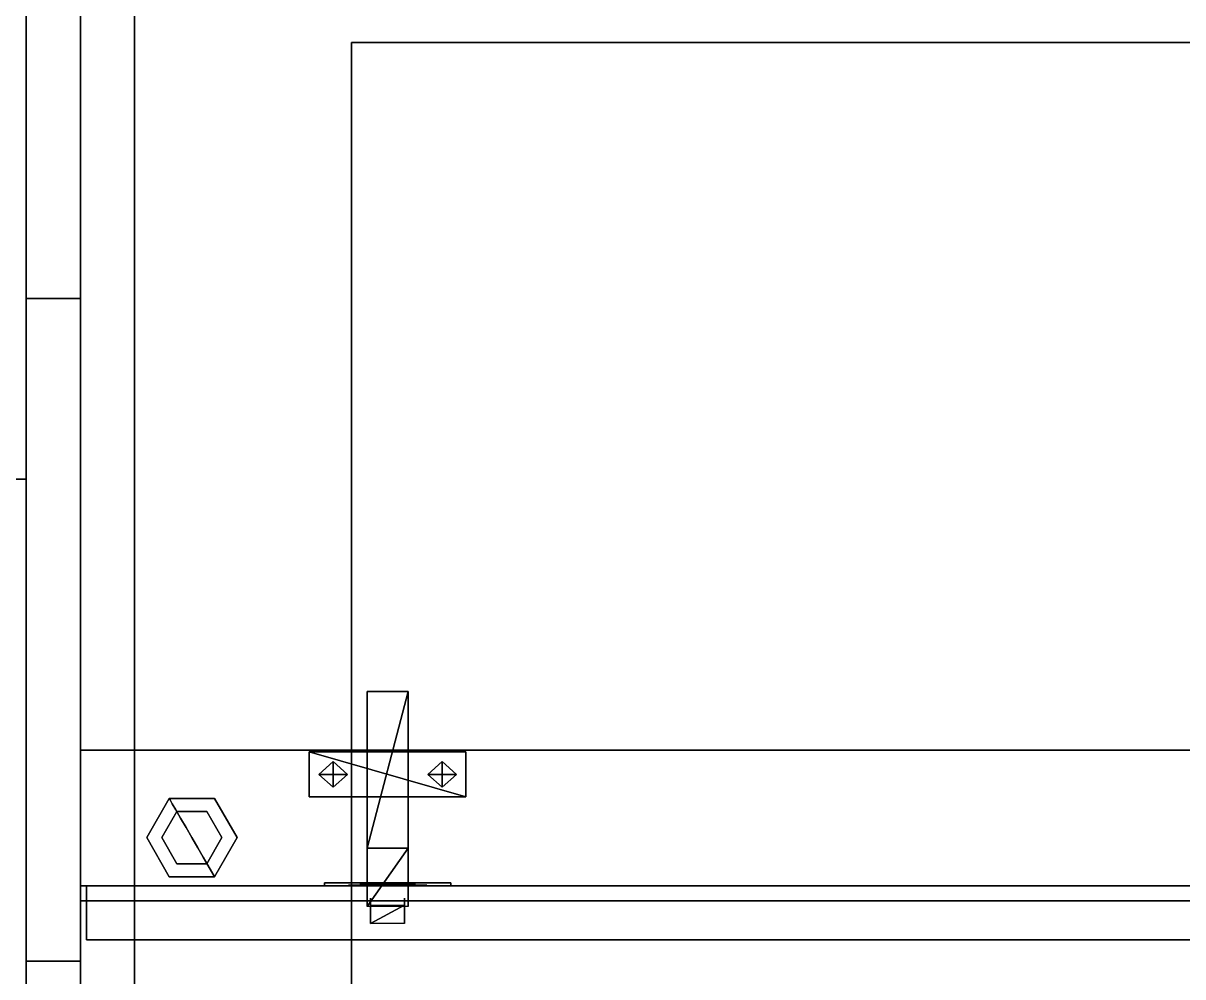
# Model space of a CAD drawing. Extents: x 0 to 6014, y -2453 to 0.
# Drawn here: x 1659 to 2044, y -580.2 to -263.6 of the extents above; entities that cross this region are included whole.
import ezdxf

# ---------------------------------------------------------------- set-up
doc = ezdxf.new("R2010")
doc.units = 0
for name, color, linetype in [('LAYER0', 7, 'CONTINUOUS'), ('LAYER1', 7, 'CONTINUOUS'), ('LAYER2', 7, 'CONTINUOUS'), ('LAYER20', 7, 'CONTINUOUS'), ('LAYER24', 7, 'CONTINUOUS'), ('LAYER281', 7, 'CONTINUOUS'), ('LAYER299', 7, 'CONTINUOUS'), ('LAYER300', 7, 'CONTINUOUS'), ('LAYER315', 254, 'CONTINUOUS'), ('LAYER319', 254, 'CONTINUOUS'), ('LAYER416', 7, 'CONTINUOUS'), ('LAYER417', 7, 'CONTINUOUS'), ('LAYER419', 7, 'CONTINUOUS'), ('LAYER431', 28, 'CONTINUOUS'), ('LAYER432', 253, 'CONTINUOUS'), ('LAYER434', 254, 'CONTINUOUS'), ('LAYER435', 45, 'CONTINUOUS'), ('LAYER652', 7, 'CONTINUOUS'), ('LAYER685', 7, 'CONTINUOUS'), ('LAYER689', 45, 'CONTINUOUS'), ('LAYER690', 254, 'CONTINUOUS'), ('LAYER695', 7, 'CONTINUOUS'), ('LAYER696', 45, 'CONTINUOUS')]:
    doc.layers.add(name, color=color, linetype=linetype)

msp = doc.modelspace()

# ---------------------------------------------------------------- linework, layer by layer
at = {"layer": 'LAYER0'}
for points, invisible_edges in [([(4585, 0), (1510, -265), (1510, 0), (4585, 0)], 1), ([(1510, -265), (4585, 0), (2107, -1840), (1510, -265)], 7), ([(1510, -265, 5), (2107, -1840, 5), (1510, 0, 5), (1510, -265, 5)], 3), ([(1510, 0, 5), (2107, -1840, 5), (4585, 0, 5), (1510, 0, 5)], 3), ([(2107, -1840, 5), (0, -10, 5), (0, -1840, 5), (2107, -1840, 5)], 1), ([(0, -10, 5), (2107, -1840, 5), (1065, -265, 5), (0, -10, 5)], 7), ([(0, -1840), (1065, -265), (2107, -1840), (0, -1840)], 3), ([(2107, -1840), (1065, -265), (1510, -265), (2107, -1840)], 5), ([(1065, -265, 5), (2107, -1840, 5), (1510, -265, 5), (1065, -265, 5)], 3)]:
    msp.add_3dface(points, dxfattribs=dict(at, invisible_edges=invisible_edges))
at = {"layer": 'LAYER1'}
for points, invisible_edges in [([(1510, 0, 5), (1660, -150, 5), (1510, -265, 5), (1510, 0, 5)], 3), ([(1660, -415, 5), (1510, -265, 5), (1660, -150, 5), (1660, -415, 5)], 3), ([(1660, -150, 5), (1660, -415, 2334), (1660, -415, 5), (1660, -150, 5)], 1), ([(1660, -415, 2334), (1660, -150, 5), (1660, -150, 2334), (1660, -415, 2334)], 1), ([(915, -415, 5), (1065, -265, 5), (1660, -415, 5), (915, -415, 5)], 3), ([(1660, -415, 5), (1065, -265, 5), (1510, -265, 5), (1660, -415, 5)], 5), ([(1660, -415, 2334), (915, -415, 5), (1660, -415, 5), (1660, -415, 2334)], 1), ([(915, -415, 5), (1660, -415, 2334), (915, -415, 2334), (915, -415, 5)], 1)]:
    msp.add_3dface(points, dxfattribs=dict(at, invisible_edges=invisible_edges))
at = {"layer": 'LAYER2', "invisible_edges": 1}
for points in [[(1660, -150, 155), (1678, -823, 155), (1660, -823, 155), (1660, -150, 155)], [(1678, -823, 155), (1660, -150, 155), (1678, -150, 155), (1678, -823, 155)], [(1678, -150, 912), (1660, -823, 912), (1678, -823, 912), (1678, -150, 912)], [(1660, -823, 912), (1678, -150, 912), (1660, -150, 912), (1660, -823, 912)], [(1660, -823, 912), (1660, -150, 155), (1660, -823, 155), (1660, -823, 912)], [(1660, -150, 155), (1660, -823, 912), (1660, -150, 912), (1660, -150, 155)], [(1678, -150, 912), (1678, -823, 155), (1678, -150, 155), (1678, -150, 912)], [(1678, -823, 155), (1678, -150, 912), (1678, -823, 912), (1678, -823, 155)]]:
    msp.add_3dface(points, dxfattribs=at)
at = {"layer": 'LAYER20', "invisible_edges": 1}
for points in [[(2392, -150, 156), (1678, -823, 156), (1678, -150, 156), (2392, -150, 156)], [(1678, -823, 156), (2392, -150, 156), (2392, -823, 156), (1678, -823, 156)], [(1678, -150, 174), (1678, -823, 156), (1678, -823, 174), (1678, -150, 174)], [(1678, -823, 156), (1678, -150, 174), (1678, -150, 156), (1678, -823, 156)], [(2392, -823, 174), (1678, -150, 174), (1678, -823, 174), (2392, -823, 174)], [(1678, -150, 174), (2392, -823, 174), (2392, -150, 174), (1678, -150, 174)]]:
    msp.add_3dface(points, dxfattribs=at)
at = {"layer": 'LAYER24', "invisible_edges": 1}
for points in [[(1678, -174.6001, 292), (2392, -823.0001, 292), (2392, -174.6001, 292), (1678, -174.6001, 292)], [(2392, -823.0001, 292), (1678, -174.6001, 292), (1678, -823.0001, 292), (2392, -823.0001, 292)], [(1678, -174.6001, 292), (1678, -823.0001, 274), (1678, -823.0001, 292), (1678, -174.6001, 292)], [(1678, -823.0001, 274), (1678, -174.6001, 292), (1678, -174.6001, 274), (1678, -823.0001, 274)], [(1678, -823.0001, 274), (2392, -174.6001, 274), (2392, -823.0001, 274), (1678, -823.0001, 274)], [(2392, -174.6001, 274), (1678, -823.0001, 274), (1678, -174.6001, 274), (2392, -174.6001, 274)]]:
    msp.add_3dface(points, dxfattribs=at)
at = {"layer": 'LAYER281', "invisible_edges": 1}
for points in [[(1678, -150, 1943), (1696, -755, 1943), (1678, -755, 1943), (1678, -150, 1943)], [(1696, -755, 1943), (1678, -150, 1943), (1696, -150, 1943), (1696, -755, 1943)], [(1696, -150, 2293), (1678, -755, 2293), (1696, -755, 2293), (1696, -150, 2293)], [(1678, -755, 2293), (1696, -150, 2293), (1678, -150, 2293), (1678, -755, 2293)], [(1678, -755, 2293), (1678, -150, 1943), (1678, -755, 1943), (1678, -755, 2293)], [(1678, -150, 1943), (1678, -755, 2293), (1678, -150, 2293), (1678, -150, 1943)], [(1696, -150, 2293), (1696, -755, 1943), (1696, -150, 1943), (1696, -150, 2293)], [(1696, -755, 1943), (1696, -150, 2293), (1696, -755, 2293), (1696, -755, 1943)]]:
    msp.add_3dface(points, dxfattribs=at)
at = {"layer": 'LAYER299', "invisible_edges": 1}
for points in [[(2392, -150, 1944), (1696, -755, 1944), (1696, -150, 1944), (2392, -150, 1944)], [(1696, -755, 1944), (2392, -150, 1944), (2392, -755, 1944), (1696, -755, 1944)], [(1696, -150, 1962), (1696, -755, 1944), (1696, -755, 1962), (1696, -150, 1962)], [(1696, -755, 1944), (1696, -150, 1962), (1696, -150, 1944), (1696, -755, 1944)], [(2392, -755, 1962), (1696, -150, 1962), (1696, -755, 1962), (2392, -755, 1962)], [(1696, -150, 1962), (2392, -755, 1962), (2392, -150, 1962), (1696, -150, 1962)]]:
    msp.add_3dface(points, dxfattribs=at)
at = {"layer": 'LAYER300', "invisible_edges": 1}
for points in [[(1696, -150, 2292), (2392, -755, 2292), (2392, -150, 2292), (1696, -150, 2292)], [(2392, -755, 2292), (1696, -150, 2292), (1696, -755, 2292), (2392, -755, 2292)], [(1696, -150, 2292), (1696, -755, 2274), (1696, -755, 2292), (1696, -150, 2292)], [(1696, -755, 2274), (1696, -150, 2292), (1696, -150, 2274), (1696, -755, 2274)], [(1696, -755, 2274), (2392, -150, 2274), (2392, -755, 2274), (1696, -755, 2274)], [(2392, -150, 2274), (1696, -755, 2274), (1696, -150, 2274), (2392, -150, 2274)]]:
    msp.add_3dface(points, dxfattribs=at)
at = {"layer": 'LAYER315', "invisible_edges": 1}
for points in [[(3646, -505, 1925), (1678, -755, 1925), (1678, -505, 1925), (3646, -505, 1925)], [(1678, -755, 1925), (3646, -505, 1925), (3646, -755, 1925), (1678, -755, 1925)], [(1678, -505, 1943), (1678, -755, 1925), (1678, -755, 1943), (1678, -505, 1943)], [(1678, -755, 1925), (1678, -505, 1943), (1678, -505, 1925), (1678, -755, 1925)], [(1678, -505, 1943), (3646, -505, 1925), (1678, -505, 1925), (1678, -505, 1943)], [(3646, -505, 1925), (1678, -505, 1943), (3646, -505, 1943), (3646, -505, 1925)], [(3646, -755, 1943), (1678, -505, 1943), (1678, -755, 1943), (3646, -755, 1943)], [(1678, -505, 1943), (3646, -755, 1943), (3646, -505, 1943), (1678, -505, 1943)]]:
    msp.add_3dface(points, dxfattribs=at)
at = {"layer": 'LAYER319', "invisible_edges": 1}
for points in [[(1642, -415, 1505), (1660, -615, 1505), (1642, -615, 1505), (1642, -415, 1505)], [(1660, -615, 1505), (1642, -415, 1505), (1660, -415, 1505), (1660, -615, 1505)], [(1660, -415, 2293), (1642, -615, 2293), (1660, -615, 2293), (1660, -415, 2293)], [(1642, -615, 2293), (1660, -415, 2293), (1642, -415, 2293), (1642, -615, 2293)], [(1660, -415, 2293), (1642, -415, 1505), (1642, -415, 2293), (1660, -415, 2293)], [(1642, -415, 1505), (1660, -415, 2293), (1660, -415, 1505), (1642, -415, 1505)], [(1660, -615, 1505), (1660, -415, 2293), (1660, -615, 2293), (1660, -615, 1505)], [(1660, -415, 2293), (1660, -615, 1505), (1660, -415, 1505), (1660, -415, 2293)]]:
    msp.add_3dface(points, dxfattribs=at)
at = {"layer": 'LAYER416', "invisible_edges": 1}
for points in [[(1696, -150, 1924), (2392, -550, 1924), (2392, -150, 1924), (1696, -150, 1924)], [(2392, -550, 1924), (1696, -150, 1924), (1696, -550, 1924), (2392, -550, 1924)], [(1696, -150, 1924), (1696, -550, 1906), (1696, -550, 1924), (1696, -150, 1924)], [(1696, -550, 1906), (1696, -150, 1924), (1696, -150, 1906), (1696, -550, 1906)], [(1696, -550, 1906), (2392, -150, 1906), (2392, -550, 1906), (1696, -550, 1906)], [(2392, -150, 1906), (1696, -550, 1906), (1696, -150, 1906), (2392, -150, 1906)], [(1696, -550, 1906), (2392, -550, 1924), (1696, -550, 1924), (1696, -550, 1906)], [(2392, -550, 1924), (1696, -550, 1906), (2392, -550, 1906), (2392, -550, 1924)]]:
    msp.add_3dface(points, dxfattribs=at)
at = {"layer": 'LAYER417', "invisible_edges": 1}
for points in [[(2392, -150, 1583), (1696, -550, 1583), (1696, -150, 1583), (2392, -150, 1583)], [(1696, -550, 1583), (2392, -150, 1583), (2392, -550, 1583), (1696, -550, 1583)], [(1696, -150, 1601), (1696, -550, 1583), (1696, -550, 1601), (1696, -150, 1601)], [(1696, -550, 1583), (1696, -150, 1601), (1696, -150, 1583), (1696, -550, 1583)], [(2392, -550, 1601), (1696, -150, 1601), (1696, -550, 1601), (2392, -550, 1601)], [(1696, -150, 1601), (2392, -550, 1601), (2392, -150, 1601), (1696, -150, 1601)], [(2392, -550, 1601), (1696, -550, 1583), (2392, -550, 1583), (2392, -550, 1601)], [(1696, -550, 1583), (2392, -550, 1601), (1696, -550, 1601), (1696, -550, 1583)]]:
    msp.add_3dface(points, dxfattribs=at)
at = {"layer": 'LAYER419', "invisible_edges": 1}
for points in [[(1678, -150, 1582), (1696, -550, 1582), (1678, -550, 1582), (1678, -150, 1582)], [(1696, -550, 1582), (1678, -150, 1582), (1696, -150, 1582), (1696, -550, 1582)], [(1696, -150, 1925), (1678, -550, 1925), (1696, -550, 1925), (1696, -150, 1925)], [(1678, -550, 1925), (1696, -150, 1925), (1678, -150, 1925), (1678, -550, 1925)], [(1678, -550, 1925), (1678, -150, 1582), (1678, -550, 1582), (1678, -550, 1925)], [(1678, -150, 1582), (1678, -550, 1925), (1678, -150, 1925), (1678, -150, 1582)], [(1696, -150, 1925), (1696, -550, 1582), (1696, -150, 1582), (1696, -150, 1925)], [(1696, -550, 1582), (1696, -150, 1925), (1696, -550, 1925), (1696, -550, 1582)], [(1678, -550, 1925), (1696, -550, 1582), (1696, -550, 1925), (1678, -550, 1925)], [(1696, -550, 1582), (1678, -550, 1925), (1678, -550, 1582), (1696, -550, 1582)]]:
    msp.add_3dface(points, dxfattribs=at)
at = {"layer": 'LAYER431'}
for points in [[(1759, -549, 1883.5), (1759, -550, 1883.5), (1759, -549, 1883.5)], [(1759, -549, 1883.5), (1759, -549, 1901.5), (1759, -549, 1901.5), (1759, -549, 1883.5)], [(1801, -550, 1883.5), (1759, -550, 1883.5), (1759, -549, 1883.5), (1801, -549, 1883.5)], [(1771, -549, 1901.5), (1771, -550, 1901.5), (1759, -550, 1901.5), (1759, -549, 1901.5)], [(1759, -549, 1901.5), (1759, -550, 1901.5), (1759, -550, 1883.5), (1759, -549, 1883.5)], [(1771, -550, 1901.5), (1759, -550, 1901.5), (1771, -550, 1901.5)], [(1801, -550, 1883.5), (1801, -550, 1901.5), (1759, -550, 1901.5), (1759, -550, 1883.5)], [(1789, -549, 1888.5), (1789, -550, 1888.5), (1771, -550, 1888.5), (1771, -549, 1888.5)], [(1771, -549, 1888.5), (1771, -550, 1888.5), (1771, -550, 1901.5), (1771, -549, 1901.5)], [(1789, -550, 1888.5), (1771, -550, 1888.5), (1789, -550, 1888.5)], [(1789, -549, 1888.5), (1789, -550, 1888.5), (1789, -550, 1901.5), (1789, -549, 1901.5)], [(1789, -549, 1901.5), (1789, -550, 1901.5), (1801, -550, 1901.5), (1801, -549, 1901.5)], [(1789, -550, 1901.5), (1801, -550, 1901.5), (1789, -550, 1901.5)], [(1801, -549, 1883.5), (1801, -549, 1901.5), (1801, -549, 1901.5), (1801, -549, 1883.5)], [(1801, -549, 1901.5), (1801, -550, 1901.5), (1801, -550, 1883.5), (1801, -549, 1883.5)]]:
    msp.add_3dface(points, dxfattribs=at)
for points, invisible_edges in [([(1759, -549, 1883.5), (1801, -549, 1883.5), (1789, -549, 1888.5), (1771, -549, 1888.5)], 10), ([(1759, -549, 1883.5), (1771, -549, 1888.5), (1771, -549, 1901.5), (1759, -549, 1901.5)], 1), ([(1767.99, -549.75, 1906.475), (1767, -549.75, 1901.5), (1771, -549.75, 1901.5), (1774.5, -549.75, 1905.5)], 8), ([(1770.808, -549.75, 1910.692), (1767.99, -549.75, 1906.475), (1774.5, -549.75, 1905.5), (1774.5, -549.75, 1909)], 10), ([(1775.025, -549.75, 1913.51), (1770.808, -549.75, 1910.692), (1774.5, -549.75, 1909), (1774.5, -549.75, 1912.5)], 10), ([(1774.683, -549.5, 1905.709), (1785.5, -549.5, 1905.5), (1789, -549.5, 1901.5), (1771, -549.5, 1901.5)], 5), ([(1771, -549.5, 1901.5), (1789, -549.5, 1901.5), (1789, -549.5, 1888.5), (1771, -549.5, 1888.5)], 1), ([(1774.5, -549.5, 1912.5), (1785.5, -549.5, 1912.5), (1785.5, -549.5, 1905.5), (1774.683, -549.5, 1905.709)], 4), ([(1780, -549.75, 1914.5), (1775.025, -549.75, 1913.51), (1774.5, -549.75, 1912.5), (1780, -549.75, 1912.5)], 10), ([(1784.975, -549.75, 1913.51), (1780, -549.75, 1914.5), (1780, -549.75, 1912.5), (1785.5, -549.75, 1912.5)], 10), ([(1789.192, -549.75, 1910.692), (1784.975, -549.75, 1913.51), (1785.5, -549.75, 1912.5), (1785.5, -549.75, 1909)], 10), ([(1793, -549.75, 1901.5), (1792.01, -549.75, 1906.475), (1785.5, -549.75, 1905.5), (1789, -549.75, 1901.5)], 2), ([(1792.01, -549.75, 1906.475), (1789.192, -549.75, 1910.692), (1785.5, -549.75, 1909), (1785.5, -549.75, 1905.5)], 10), ([(1801, -549, 1883.5), (1789, -549, 1888.5), (1789, -549, 1901.5), (1801, -549, 1901.5)], 1)]:
    msp.add_3dface(points, dxfattribs=dict(at, invisible_edges=invisible_edges))
at = {"layer": 'LAYER432'}
for points in [[(1786.783, -485.5, 1906), (1786.783, -485.5, 1891.078), (1773.217, -485.5, 1906), (1786.783, -485.5, 1906)], [(1773.217, -485.5, 1906), (1786.783, -485.5, 1891.078), (1773.217, -485.5, 1891.078), (1773.217, -485.5, 1906)], [(1773.217, -485.5, 1906), (1773.217, -485.5, 1891.078), (1773.217, -537.5, 1906), (1773.217, -485.5, 1906)], [(1773.217, -537.5, 1906), (1773.217, -485.5, 1891.078), (1773.217, -537.5, 1891.078), (1773.217, -537.5, 1906)], [(1786.783, -537.5, 1891.078), (1773.217, -537.5, 1891.078), (1786.783, -485.5, 1891.078), (1786.783, -537.5, 1891.078)], [(1786.783, -485.5, 1891.078), (1773.217, -537.5, 1891.078), (1773.217, -485.5, 1891.078), (1786.783, -485.5, 1891.078)], [(1786.783, -537.5, 1906), (1786.783, -537.5, 1891.078), (1786.783, -485.5, 1906), (1786.783, -537.5, 1906)], [(1786.783, -485.5, 1906), (1786.783, -537.5, 1891.078), (1786.783, -485.5, 1891.078), (1786.783, -485.5, 1906)], [(1754, -520.5, 1904.01), (1754, -520.5, 1906), (1754, -505.5, 1906), (1754, -520.5, 1904.01)], [(1754, -520.5, 1904.01), (1754, -505.5, 1906), (1754, -505.5, 1904.01), (1754, -520.5, 1904.01)], [(1754, -505.5, 1904.01), (1754, -505.5, 1906), (1806, -505.5, 1906), (1754, -505.5, 1904.01)], [(1754, -505.5, 1904.01), (1806, -505.5, 1906), (1806, -505.5, 1904.01), (1754, -505.5, 1904.01)], [(1806, -520.5, 1904.01), (1754, -520.5, 1904.01), (1754, -505.5, 1904.01), (1806, -520.5, 1904.01)], [(1806, -520.5, 1904.01), (1754, -505.5, 1904.01), (1806, -505.5, 1904.01), (1806, -520.5, 1904.01)], [(1806, -505.5, 1904.01), (1806, -505.5, 1906), (1806, -520.5, 1906), (1806, -505.5, 1904.01)], [(1806, -505.5, 1904.01), (1806, -520.5, 1906), (1806, -520.5, 1904.01), (1806, -505.5, 1904.01)], [(1761.913, -508.7573, 1903.016), (1757.117, -513, 1903.016), (1761.913, -508.7573, 1904.01), (1761.913, -508.7573, 1903.016)], [(1761.913, -508.7573, 1904.01), (1757.117, -513, 1903.016), (1757.117, -513, 1904.01), (1761.913, -508.7573, 1904.01)], [(1757.117, -513, 1904.01), (1761.913, -508.7573, 1904.01), (1766.709, -513, 1904.01), (1757.117, -513, 1904.01)], [(1757.117, -513, 1903.016), (1761.913, -508.7573, 1903.016), (1761.913, -517.2427, 1903.016), (1757.117, -513, 1903.016)], [(1766.709, -513, 1903.016), (1761.913, -508.7573, 1903.016), (1766.709, -513, 1904.01), (1766.709, -513, 1903.016)], [(1766.709, -513, 1904.01), (1761.913, -508.7573, 1903.016), (1761.913, -508.7573, 1904.01), (1766.709, -513, 1904.01)], [(1761.913, -517.2427, 1903.016), (1761.913, -508.7573, 1903.016), (1766.709, -513, 1903.016), (1761.913, -517.2427, 1903.016)], [(1798.087, -508.7573, 1903.016), (1793.291, -513, 1903.016), (1798.087, -508.7573, 1904.01), (1798.087, -508.7573, 1903.016)], [(1798.087, -508.7573, 1904.01), (1793.291, -513, 1903.016), (1793.291, -513, 1904.01), (1798.087, -508.7573, 1904.01)], [(1793.291, -513, 1904.01), (1798.087, -508.7573, 1904.01), (1802.883, -513, 1904.01), (1793.291, -513, 1904.01)], [(1793.291, -513, 1903.016), (1798.087, -508.7573, 1903.016), (1798.087, -517.2427, 1903.016), (1793.291, -513, 1903.016)], [(1802.883, -513, 1903.016), (1798.087, -508.7573, 1903.016), (1802.883, -513, 1904.01), (1802.883, -513, 1903.016)], [(1802.883, -513, 1904.01), (1798.087, -508.7573, 1903.016), (1798.087, -508.7573, 1904.01), (1802.883, -513, 1904.01)], [(1798.087, -517.2427, 1903.016), (1798.087, -508.7573, 1903.016), (1802.883, -513, 1903.016), (1798.087, -517.2427, 1903.016)], [(1757.117, -513, 1904.01), (1766.709, -513, 1904.01), (1761.913, -517.2427, 1904.01), (1757.117, -513, 1904.01)], [(1757.117, -513, 1904.01), (1757.117, -513, 1903.016), (1761.913, -517.2427, 1904.01), (1757.117, -513, 1904.01)], [(1761.913, -517.2427, 1904.01), (1757.117, -513, 1903.016), (1761.913, -517.2427, 1903.016), (1761.913, -517.2427, 1904.01)], [(1761.913, -517.2427, 1903.016), (1766.709, -513, 1903.016), (1761.913, -517.2427, 1904.01), (1761.913, -517.2427, 1903.016)], [(1761.913, -517.2427, 1904.01), (1766.709, -513, 1903.016), (1766.709, -513, 1904.01), (1761.913, -517.2427, 1904.01)], [(1793.291, -513, 1904.01), (1802.883, -513, 1904.01), (1798.087, -517.2427, 1904.01), (1793.291, -513, 1904.01)], [(1793.291, -513, 1904.01), (1793.291, -513, 1903.016), (1798.087, -517.2427, 1904.01), (1793.291, -513, 1904.01)], [(1798.087, -517.2427, 1904.01), (1793.291, -513, 1903.016), (1798.087, -517.2427, 1903.016), (1798.087, -517.2427, 1904.01)], [(1798.087, -517.2427, 1903.016), (1802.883, -513, 1903.016), (1798.087, -517.2427, 1904.01), (1798.087, -517.2427, 1903.016)], [(1798.087, -517.2427, 1904.01), (1802.883, -513, 1903.016), (1802.883, -513, 1904.01), (1798.087, -517.2427, 1904.01)], [(1806, -520.5, 1906), (1754, -520.5, 1906), (1754, -520.5, 1904.01), (1806, -520.5, 1906)], [(1806, -520.5, 1906), (1754, -520.5, 1904.01), (1806, -520.5, 1904.01), (1806, -520.5, 1906)], [(1773.217, -537.5, 1898.042), (1773.217, -537.5, 1891.078), (1773.217, -556.8654, 1895.058), (1773.217, -537.5, 1898.042)], [(1773.217, -556.8654, 1895.058), (1773.217, -537.5, 1891.078), (1773.217, -556.8654, 1888.094), (1773.217, -556.8654, 1895.058)], [(1786.783, -556.8654, 1888.094), (1773.217, -556.8654, 1888.094), (1786.783, -537.5, 1891.078), (1786.783, -556.8654, 1888.094)], [(1786.783, -537.5, 1891.078), (1773.217, -556.8654, 1888.094), (1773.217, -537.5, 1891.078), (1786.783, -537.5, 1891.078)], [(1786.783, -556.8654, 1895.058), (1786.783, -556.8654, 1888.094), (1786.783, -537.5, 1898.042), (1786.783, -556.8654, 1895.058)], [(1786.783, -537.5, 1898.042), (1786.783, -556.8654, 1888.094), (1786.783, -537.5, 1891.078), (1786.783, -537.5, 1898.042)], [(1774.348, -554.0753, 1890.308), (1774.348, -556.4556, 1888.818), (1774.348, -561.9226, 1907.082), (1774.348, -554.0753, 1890.308)], [(1785.652, -561.9226, 1907.082), (1785.652, -562.5, 1906.591), (1785.652, -554.0753, 1890.308), (1785.652, -561.9226, 1907.082)], [(1785.652, -554.0753, 1890.308), (1785.652, -562.5, 1906.591), (1785.652, -556.4556, 1888.818), (1785.652, -554.0753, 1890.308)], [(1774.348, -561.9226, 1907.082), (1774.348, -556.4556, 1888.818), (1774.348, -562.5, 1906.591), (1774.348, -561.9226, 1907.082)], [(1785.652, -562.5, 1906.591), (1774.348, -562.5, 1906.591), (1785.652, -556.4556, 1888.818), (1785.652, -562.5, 1906.591)], [(1785.652, -556.4556, 1888.818), (1774.348, -562.5, 1906.591), (1774.348, -556.4556, 1888.818), (1785.652, -556.4556, 1888.818)]]:
    msp.add_3dface(points, dxfattribs=at)
at = {"layer": 'LAYER434'}
for points, invisible_edges in [([(1707.5, -521.0096, 1854.166), (1700, -534, 1854.166), (1730, -534, 1854.166), (1722.5, -521.0096, 1854.166)], 2), ([(1707.5, -521.0096, 1854.166), (1700, -534, 1854.166), (1700, -534, 1879.062), (1707.5, -521.0096, 1879.062)], 2), ([(1700.511, -534, 1882.928), (1700, -534, 1879.062), (1707.5, -521.0096, 1879.062), (1707.755, -521.4523, 1882.928)], 9), ([(1707.755, -521.4523, 1666.067), (1707.5, -521.0096, 1669.934), (1700, -534, 1669.934), (1700.511, -534, 1666.067)], 12), ([(1702.01, -534, 1886.531), (1700.511, -534, 1882.928), (1707.755, -521.4523, 1882.928), (1708.505, -522.75, 1886.531)], 11), ([(1708.505, -522.75, 1662.465), (1707.755, -521.4523, 1666.067), (1700.511, -534, 1666.067), (1702.01, -534, 1662.465)], 14), ([(1704.394, -534, 1889.625), (1702.01, -534, 1886.531), (1708.505, -522.75, 1886.531), (1709.697, -524.8145, 1889.625)], 11), ([(1709.697, -524.8145, 1659.371), (1708.505, -522.75, 1662.465), (1702.01, -534, 1662.465), (1704.394, -534, 1659.371)], 14), ([(1707.755, -521.4523, 1882.928), (1707.5, -521.0096, 1879.062), (1722.5, -521.0096, 1879.062), (1722.245, -521.4523, 1882.928)], 12), ([(1722.245, -521.4523, 1666.067), (1722.5, -521.0096, 1669.934), (1707.5, -521.0096, 1669.934), (1707.755, -521.4523, 1666.067)], 9), ([(1708.505, -522.75, 1886.531), (1707.755, -521.4523, 1882.928), (1722.245, -521.4523, 1882.928), (1721.495, -522.75, 1886.531)], 14), ([(1721.495, -522.75, 1662.465), (1722.245, -521.4523, 1666.067), (1707.755, -521.4523, 1666.067), (1708.505, -522.75, 1662.465)], 11), ([(1709.697, -524.8145, 1889.625), (1708.505, -522.75, 1886.531), (1721.495, -522.75, 1886.531), (1720.303, -524.8145, 1889.625)], 14), ([(1720.303, -524.8145, 1659.371), (1721.495, -522.75, 1662.465), (1708.505, -522.75, 1662.465), (1709.697, -524.8145, 1659.371)], 11), ([(1720.303, -524.8145, 1889.625), (1721.495, -522.75, 1886.531), (1727.99, -534, 1886.531), (1725.606, -534, 1889.625)], 15), ([(1725.606, -534, 1659.371), (1727.99, -534, 1662.465), (1721.495, -522.75, 1662.465), (1720.303, -524.8145, 1659.371)], 15), ([(1727.99, -534, 1662.465), (1729.489, -534, 1666.067), (1722.245, -521.4523, 1666.067), (1721.495, -522.75, 1662.465)], 15), ([(1721.495, -522.75, 1886.531), (1722.245, -521.4523, 1882.928), (1729.489, -534, 1882.928), (1727.99, -534, 1886.531)], 15), ([(1729.489, -534, 1666.067), (1730, -534, 1669.934), (1722.5, -521.0096, 1669.934), (1722.245, -521.4523, 1666.067)], 13), ([(1722.245, -521.4523, 1882.928), (1722.5, -521.0096, 1879.062), (1730, -534, 1879.062), (1729.489, -534, 1882.928)], 13), ([(1707.5, -534, 1891.999), (1704.394, -534, 1889.625), (1709.697, -524.8145, 1889.625), (1711.25, -527.5048, 1891.999)], 11), ([(1711.25, -527.5048, 1656.997), (1709.697, -524.8145, 1659.371), (1704.394, -534, 1659.371), (1707.5, -534, 1656.997)], 14), ([(1710, -525.3397, 1694.83), (1705, -534, 1694.83), (1725, -534, 1694.83), (1720, -525.3397, 1694.83)], 2), ([(1710, -525.3397, 1854.166), (1705, -534, 1854.166), (1705, -534, 1694.83), (1710, -525.3397, 1694.83)], 8), ([(1711.25, -527.5048, 1891.999), (1709.697, -524.8145, 1889.625), (1720.303, -524.8145, 1889.625), (1718.75, -527.5048, 1891.999)], 14), ([(1718.75, -527.5048, 1656.997), (1720.303, -524.8145, 1659.371), (1709.697, -524.8145, 1659.371), (1711.25, -527.5048, 1656.997)], 11), ([(1720, -525.3397, 1854.166), (1710, -525.3397, 1854.166), (1710, -525.3397, 1694.83), (1720, -525.3397, 1694.83)], 2), ([(1718.75, -527.5048, 1891.999), (1720.303, -524.8145, 1889.625), (1725.606, -534, 1889.625), (1722.5, -534, 1891.999)], 15), ([(1722.5, -534, 1656.997), (1725.606, -534, 1659.371), (1720.303, -524.8145, 1659.371), (1718.75, -527.5048, 1656.997)], 15), ([(1711.118, -534, 1893.491), (1707.5, -534, 1891.999), (1711.25, -527.5048, 1891.999), (1713.059, -530.6378, 1893.491)], 11), ([(1713.059, -530.6378, 1655.505), (1711.25, -527.5048, 1656.997), (1707.5, -534, 1656.997), (1711.118, -534, 1655.505)], 14), ([(1715, -534, 1895.134), (1711.118, -534, 1893.491), (1713.059, -530.6378, 1893.491), (1715, -534, 1895.134)], 3), ([(1715, -534, 1654.996), (1713.059, -530.6378, 1655.505), (1711.118, -534, 1655.505), (1715, -534, 1654.996)], 6), ([(1713.059, -530.6378, 1893.491), (1711.25, -527.5048, 1891.999), (1718.75, -527.5048, 1891.999), (1716.941, -530.6378, 1893.491)], 14), ([(1716.941, -530.6378, 1655.505), (1718.75, -527.5048, 1656.997), (1711.25, -527.5048, 1656.997), (1713.059, -530.6378, 1655.505)], 11), ([(1715, -534, 1895.134), (1713.059, -530.6378, 1893.491), (1716.941, -530.6378, 1893.491), (1715, -534, 1895.134)], 6), ([(1715, -534, 1654.996), (1716.941, -530.6378, 1655.505), (1713.059, -530.6378, 1655.505), (1715, -534, 1654.996)], 3), ([(1715, -534, 1895.134), (1716.941, -530.6378, 1893.491), (1718.882, -534, 1893.491), (1715, -534, 1895.134)], 7), ([(1715, -534, 1654.996), (1718.882, -534, 1655.505), (1716.941, -530.6378, 1655.505), (1715, -534, 1654.996)], 7), ([(1716.941, -530.6378, 1893.491), (1718.75, -527.5048, 1891.999), (1722.5, -534, 1891.999), (1718.882, -534, 1893.491)], 15), ([(1718.882, -534, 1655.505), (1722.5, -534, 1656.997), (1718.75, -527.5048, 1656.997), (1716.941, -530.6378, 1655.505)], 15), ([(1700, -534, 1854.166), (1730, -534, 1854.166), (1722.5, -546.9904, 1854.166), (1707.5, -546.9904, 1854.166)], 1), ([(1730, -534, 1694.83), (1700, -534, 1694.83), (1707.5, -546.9904, 1694.83), (1722.5, -546.9904, 1694.83)], 1), ([(1700, -534, 1854.166), (1707.5, -546.9904, 1854.166), (1707.5, -546.9904, 1879.062), (1700, -534, 1879.062)], 8), ([(1707.755, -546.5477, 1882.928), (1707.5, -546.9904, 1879.062), (1700, -534, 1879.062), (1700.511, -534, 1882.928)], 13), ([(1700, -534, 1854.166), (1730, -534, 1854.166), (1722.5, -546.9904, 1854.166), (1707.5, -546.9904, 1854.166)], 1), ([(1700.511, -534, 1666.067), (1700, -534, 1669.934), (1707.5, -546.9904, 1669.934), (1707.755, -546.5477, 1666.067)], 13), ([(1708.505, -545.25, 1886.531), (1707.755, -546.5477, 1882.928), (1700.511, -534, 1882.928), (1702.01, -534, 1886.531)], 15), ([(1702.01, -534, 1662.465), (1700.511, -534, 1666.067), (1707.755, -546.5477, 1666.067), (1708.505, -545.25, 1662.465)], 15), ([(1709.697, -543.1855, 1889.625), (1708.505, -545.25, 1886.531), (1702.01, -534, 1886.531), (1704.394, -534, 1889.625)], 15), ([(1704.394, -534, 1659.371), (1702.01, -534, 1662.465), (1708.505, -545.25, 1662.465), (1709.697, -543.1855, 1659.371)], 15), ([(1711.25, -540.4952, 1891.999), (1709.697, -543.1855, 1889.625), (1704.394, -534, 1889.625), (1707.5, -534, 1891.999)], 15), ([(1707.5, -534, 1656.997), (1704.394, -534, 1659.371), (1709.697, -543.1855, 1659.371), (1711.25, -540.4952, 1656.997)], 15), ([(1705, -534, 1694.83), (1725, -534, 1694.83), (1720, -542.6603, 1694.83), (1710, -542.6603, 1694.83)], 1), ([(1705, -534, 1854.166), (1710, -542.6603, 1854.166), (1710, -542.6603, 1694.83), (1705, -534, 1694.83)], 2), ([(1713.059, -537.3622, 1893.491), (1711.25, -540.4952, 1891.999), (1707.5, -534, 1891.999), (1711.118, -534, 1893.491)], 15), ([(1711.118, -534, 1655.505), (1707.5, -534, 1656.997), (1711.25, -540.4952, 1656.997), (1713.059, -537.3622, 1655.505)], 15), ([(1715, -534, 1895.134), (1713.059, -537.3622, 1893.491), (1711.118, -534, 1893.491), (1715, -534, 1895.134)], 7), ([(1715, -534, 1654.996), (1711.118, -534, 1655.505), (1713.059, -537.3622, 1655.505), (1715, -534, 1654.996)], 7), ([(1715, -534, 1895.134), (1716.941, -537.3622, 1893.491), (1713.059, -537.3622, 1893.491), (1715, -534, 1895.134)], 6), ([(1715, -534, 1654.996), (1713.059, -537.3622, 1655.505), (1716.941, -537.3622, 1655.505), (1715, -534, 1654.996)], 3), ([(1715, -534, 1895.134), (1718.882, -534, 1893.491), (1716.941, -537.3622, 1893.491), (1715, -534, 1895.134)], 3), ([(1715, -534, 1654.996), (1716.941, -537.3622, 1655.505), (1718.882, -534, 1655.505), (1715, -534, 1654.996)], 6), ([(1718.882, -534, 1893.491), (1722.5, -534, 1891.999), (1718.75, -540.4952, 1891.999), (1716.941, -537.3622, 1893.491)], 11), ([(1716.941, -537.3622, 1655.505), (1718.75, -540.4952, 1656.997), (1722.5, -534, 1656.997), (1718.882, -534, 1655.505)], 14), ([(1718.75, -540.4952, 1656.997), (1720.303, -543.1855, 1659.371), (1725.606, -534, 1659.371), (1722.5, -534, 1656.997)], 14), ([(1722.5, -534, 1891.999), (1725.606, -534, 1889.625), (1720.303, -543.1855, 1889.625), (1718.75, -540.4952, 1891.999)], 11), ([(1720, -542.6603, 1854.166), (1725, -534, 1854.166), (1725, -534, 1694.83), (1720, -542.6603, 1694.83)], 8), ([(1720.303, -543.1855, 1659.371), (1721.495, -545.25, 1662.465), (1727.99, -534, 1662.465), (1725.606, -534, 1659.371)], 14), ([(1725.606, -534, 1889.625), (1727.99, -534, 1886.531), (1721.495, -545.25, 1886.531), (1720.303, -543.1855, 1889.625)], 11), ([(1721.495, -545.25, 1662.465), (1722.245, -546.5477, 1666.067), (1729.489, -534, 1666.067), (1727.99, -534, 1662.465)], 14), ([(1727.99, -534, 1886.531), (1729.489, -534, 1882.928), (1722.245, -546.5477, 1882.928), (1721.495, -545.25, 1886.531)], 11), ([(1722.245, -546.5477, 1666.067), (1722.5, -546.9904, 1669.934), (1730, -534, 1669.934), (1729.489, -534, 1666.067)], 12), ([(1729.489, -534, 1882.928), (1730, -534, 1879.062), (1722.5, -546.9904, 1879.062), (1722.245, -546.5477, 1882.928)], 9), ([(1716.941, -537.3622, 1893.491), (1718.75, -540.4952, 1891.999), (1711.25, -540.4952, 1891.999), (1713.059, -537.3622, 1893.491)], 14), ([(1713.059, -537.3622, 1655.505), (1711.25, -540.4952, 1656.997), (1718.75, -540.4952, 1656.997), (1716.941, -537.3622, 1655.505)], 11), ([(1718.75, -540.4952, 1891.999), (1720.303, -543.1855, 1889.625), (1709.697, -543.1855, 1889.625), (1711.25, -540.4952, 1891.999)], 14), ([(1711.25, -540.4952, 1656.997), (1709.697, -543.1855, 1659.371), (1720.303, -543.1855, 1659.371), (1718.75, -540.4952, 1656.997)], 11), ([(1710, -542.6603, 1854.166), (1720, -542.6603, 1854.166), (1720, -542.6603, 1694.83), (1710, -542.6603, 1694.83)], 10), ([(1707.755, -546.5477, 1666.067), (1707.5, -546.9904, 1669.934), (1722.5, -546.9904, 1669.934), (1722.245, -546.5477, 1666.067)], 9), ([(1722.245, -546.5477, 1882.928), (1722.5, -546.9904, 1879.062), (1707.5, -546.9904, 1879.062), (1707.755, -546.5477, 1882.928)], 12), ([(1708.505, -545.25, 1662.465), (1707.755, -546.5477, 1666.067), (1722.245, -546.5477, 1666.067), (1721.495, -545.25, 1662.465)], 11), ([(1721.495, -545.25, 1886.531), (1722.245, -546.5477, 1882.928), (1707.755, -546.5477, 1882.928), (1708.505, -545.25, 1886.531)], 14), ([(1709.697, -543.1855, 1659.371), (1708.505, -545.25, 1662.465), (1721.495, -545.25, 1662.465), (1720.303, -543.1855, 1659.371)], 11), ([(1720.303, -543.1855, 1889.625), (1721.495, -545.25, 1886.531), (1708.505, -545.25, 1886.531), (1709.697, -543.1855, 1889.625)], 14)]:
    msp.add_3dface(points, dxfattribs=dict(at, invisible_edges=invisible_edges))
for points in [[(1700, -534, 1694.83), (1707.5, -521.0096, 1694.83), (1707.5, -521.0096, 1669.934), (1700, -534, 1669.934)], [(1707.5, -521.0096, 1694.83), (1722.5, -521.0096, 1694.83), (1722.5, -521.0096, 1669.934), (1707.5, -521.0096, 1669.934)], [(1722.5, -521.0096, 1854.166), (1707.5, -521.0096, 1854.166), (1707.5, -521.0096, 1879.062), (1722.5, -521.0096, 1879.062)], [(1722.5, -521.0096, 1694.83), (1730, -534, 1694.83), (1730, -534, 1669.934), (1722.5, -521.0096, 1669.934)], [(1730, -534, 1854.166), (1722.5, -521.0096, 1854.166), (1722.5, -521.0096, 1879.062), (1730, -534, 1879.062)], [(1725, -534, 1854.166), (1720, -525.3397, 1854.166), (1720, -525.3397, 1694.83), (1725, -534, 1694.83)], [(1707.5, -546.9904, 1694.83), (1700, -534, 1694.83), (1700, -534, 1669.934), (1707.5, -546.9904, 1669.934)], [(1730, -534, 1694.83), (1722.5, -546.9904, 1694.83), (1722.5, -546.9904, 1669.934), (1730, -534, 1669.934)], [(1722.5, -546.9904, 1854.166), (1730, -534, 1854.166), (1730, -534, 1879.062), (1722.5, -546.9904, 1879.062)], [(1722.5, -546.9904, 1694.83), (1707.5, -546.9904, 1694.83), (1707.5, -546.9904, 1669.934), (1722.5, -546.9904, 1669.934)], [(1707.5, -546.9904, 1854.166), (1722.5, -546.9904, 1854.166), (1722.5, -546.9904, 1879.062), (1707.5, -546.9904, 1879.062)]]:
    msp.add_3dface(points, dxfattribs=at)
at = {"layer": 'LAYER435', "invisible_edges": 1}
for points in [[(2408, -550, 1557), (1680, -550, 1922), (2408, -550, 1922), (2408, -550, 1557)], [(1680, -550, 1922), (2408, -550, 1557), (1680, -550, 1557), (1680, -550, 1922)], [(2408, -568, 1922), (1680, -550, 1922), (1680, -568, 1922), (2408, -568, 1922)], [(1680, -550, 1922), (2408, -568, 1922), (2408, -550, 1922), (1680, -550, 1922)], [(1680, -568, 1557), (1680, -550, 1922), (1680, -550, 1557), (1680, -568, 1557)], [(1680, -550, 1922), (1680, -568, 1557), (1680, -568, 1922), (1680, -550, 1922)], [(2408, -550, 1557), (1680, -568, 1557), (1680, -550, 1557), (2408, -550, 1557)], [(1680, -568, 1557), (2408, -550, 1557), (2408, -568, 1557), (1680, -568, 1557)], [(1680, -568, 1557), (2408, -568, 1922), (1680, -568, 1922), (1680, -568, 1557)], [(2408, -568, 1922), (1680, -568, 1557), (2408, -568, 1557), (2408, -568, 1922)]]:
    msp.add_3dface(points, dxfattribs=at)
at = {"layer": 'LAYER652', "invisible_edges": 1}
for points in [[(1642, -415, 155), (1660, -823, 155), (1642, -823, 155), (1642, -415, 155)], [(1660, -823, 155), (1642, -415, 155), (1660, -415, 155), (1660, -823, 155)], [(1660, -415, 912), (1642, -823, 912), (1660, -823, 912), (1660, -415, 912)], [(1642, -823, 912), (1660, -415, 912), (1642, -415, 912), (1642, -823, 912)], [(1660, -415, 912), (1642, -415, 155), (1642, -415, 912), (1660, -415, 912)], [(1642, -415, 155), (1660, -415, 912), (1660, -415, 155), (1642, -415, 155)], [(1660, -823, 155), (1660, -415, 912), (1660, -823, 912), (1660, -823, 155)], [(1660, -415, 912), (1660, -823, 155), (1660, -415, 155), (1660, -415, 912)]]:
    msp.add_3dface(points, dxfattribs=at)
at = {"layer": 'LAYER685'}
for points, invisible_edges in [([(1768, -270, 937), (1660, -150, 937), (2528, -218, 937), (1768, -270, 937)], 7), ([(1660, -150, 937), (1768, -270, 937), (1660, -415, 937), (1660, -150, 937)], 3), ([(1660, -150, 957), (1660, -415, 937), (1660, -415, 957), (1660, -150, 957)], 1), ([(1660, -415, 937), (1660, -150, 957), (1660, -150, 937), (1660, -415, 937)], 1), ([(1768, -270, 957), (1660, -150, 957), (1768, -753, 957), (1768, -270, 957)], 3), ([(2528, -218, 957), (1660, -150, 957), (1768, -270, 957), (2528, -218, 957)], 7), ([(1660, -415, 957), (1768, -753, 957), (1660, -150, 957), (1660, -415, 957)], 3), ([(1768, -270, 937), (2528, -218, 937), (2328, -270, 937), (1768, -270, 937)], 3), ([(2528, -218, 957), (1768, -270, 957), (2328, -270, 957), (2528, -218, 957)], 5), ([(1768, -753, 937), (1660, -415, 937), (1768, -270, 937), (1768, -753, 937)], 3), ([(995, -458, 937), (915, -415, 937), (1660, -415, 937), (995, -458, 937)], 5), ([(915, -415, 957), (1660, -415, 937), (915, -415, 937), (915, -415, 957)], 1), ([(1660, -415, 937), (915, -415, 957), (1660, -415, 957), (1660, -415, 937)], 1), ([(915, -415, 957), (995, -458, 957), (1660, -415, 957), (915, -415, 957)], 3), ([(995, -458, 937), (1660, -415, 937), (1495, -458, 937), (995, -458, 937)], 3), ([(1660, -415, 957), (995, -458, 957), (1495, -458, 957), (1660, -415, 957)], 5), ([(1768, -753, 937), (1495, -798, 937), (1660, -415, 937), (1768, -753, 937)], 7), ([(1495, -458, 937), (1660, -415, 937), (1495, -798, 937), (1495, -458, 937)], 3), ([(1495, -458, 957), (1768, -753, 957), (1660, -415, 957), (1495, -458, 957)], 7), ([(1495, -798, 957), (1768, -753, 957), (1495, -458, 957), (1495, -798, 957)], 3)]:
    msp.add_3dface(points, dxfattribs=dict(at, invisible_edges=invisible_edges))
at = {"layer": 'LAYER689', "invisible_edges": 1}
for points in [[(1660, -155, 1557), (1660, -575, 1918), (1660, -155, 1918), (1660, -155, 1557)], [(1660, -575, 1918), (1660, -155, 1557), (1660, -575, 1557), (1660, -575, 1918)], [(1678, -155, 1918), (1660, -575, 1918), (1678, -575, 1918), (1678, -155, 1918)], [(1660, -575, 1918), (1678, -155, 1918), (1660, -155, 1918), (1660, -575, 1918)], [(1660, -155, 1557), (1678, -575, 1557), (1660, -575, 1557), (1660, -155, 1557)], [(1678, -575, 1557), (1660, -155, 1557), (1678, -155, 1557), (1678, -575, 1557)], [(1678, -575, 1557), (1678, -155, 1918), (1678, -575, 1918), (1678, -575, 1557)], [(1678, -155, 1918), (1678, -575, 1557), (1678, -155, 1557), (1678, -155, 1918)], [(1678, -575, 1557), (1660, -575, 1918), (1660, -575, 1557), (1678, -575, 1557)], [(1660, -575, 1918), (1678, -575, 1557), (1678, -575, 1918), (1660, -575, 1918)]]:
    msp.add_3dface(points, dxfattribs=at)
at = {"layer": 'LAYER690', "invisible_edges": 1}
for points in [[(1660, -355, 1918), (1660, -775, 2334), (1660, -355, 2334), (1660, -355, 1918)], [(1660, -775, 2334), (1660, -355, 1918), (1660, -775, 1918), (1660, -775, 2334)], [(1678, -355, 2334), (1660, -775, 2334), (1678, -775, 2334), (1678, -355, 2334)], [(1660, -775, 2334), (1678, -355, 2334), (1660, -355, 2334), (1660, -775, 2334)], [(1660, -355, 1918), (1678, -775, 1918), (1660, -775, 1918), (1660, -355, 1918)], [(1678, -775, 1918), (1660, -355, 1918), (1678, -355, 1918), (1678, -775, 1918)], [(1678, -355, 2334), (1660, -355, 1918), (1660, -355, 2334), (1678, -355, 2334)], [(1660, -355, 1918), (1678, -355, 2334), (1678, -355, 1918), (1660, -355, 1918)], [(1678, -775, 1918), (1678, -355, 2334), (1678, -775, 2334), (1678, -775, 1918)], [(1678, -355, 2334), (1678, -775, 1918), (1678, -355, 1918), (1678, -355, 2334)]]:
    msp.add_3dface(points, dxfattribs=at)
at = {"layer": 'LAYER695'}
for points, invisible_edges in [([(3628, -150, 5), (1660, -415, 5), (1660, -150, 5), (3628, -150, 5)], 1), ([(3628, -750, 5), (1660, -415, 5), (3628, -150, 5), (3628, -750, 5)], 3), ([(1660, -150, 155), (1660, -415, 5), (1660, -415, 155), (1660, -150, 155)], 1), ([(1660, -415, 5), (1660, -150, 155), (1660, -150, 5), (1660, -415, 5)], 1), ([(1660, -415, 155), (3628, -750, 155), (1660, -150, 155), (1660, -415, 155)], 3), ([(1660, -150, 155), (3628, -750, 155), (3628, -150, 155), (1660, -150, 155)], 1), ([(1660, -415, 5), (1613, -750, 5), (1613, -415, 5), (1660, -415, 5)], 1), ([(1613, -750, 5), (1660, -415, 5), (3628, -750, 5), (1613, -750, 5)], 3), ([(1613, -415, 155), (1660, -415, 5), (1613, -415, 5), (1613, -415, 155)], 1), ([(1660, -415, 5), (1613, -415, 155), (1660, -415, 155), (1660, -415, 5)], 1), ([(3628, -750, 155), (1613, -415, 155), (1613, -750, 155), (3628, -750, 155)], 1), ([(1613, -415, 155), (3628, -750, 155), (1660, -415, 155), (1613, -415, 155)], 3)]:
    msp.add_3dface(points, dxfattribs=dict(at, invisible_edges=invisible_edges))
at = {"layer": 'LAYER696', "invisible_edges": 1}
for points in [[(1678, -155, 1582), (2410, -555, 1582), (2410, -155, 1582), (1678, -155, 1582)], [(2410, -555, 1582), (1678, -155, 1582), (1678, -555, 1582), (2410, -555, 1582)], [(1678, -155, 1582), (1678, -555, 1564), (1678, -555, 1582), (1678, -155, 1582)], [(1678, -555, 1564), (1678, -155, 1582), (1678, -155, 1564), (1678, -555, 1564)], [(1678, -555, 1564), (2410, -155, 1564), (2410, -555, 1564), (1678, -555, 1564)], [(2410, -155, 1564), (1678, -555, 1564), (1678, -155, 1564), (2410, -155, 1564)], [(1678, -555, 1564), (2410, -555, 1582), (1678, -555, 1582), (1678, -555, 1564)], [(2410, -555, 1582), (1678, -555, 1564), (2410, -555, 1564), (2410, -555, 1582)]]:
    msp.add_3dface(points, dxfattribs=at)

# ---------------------------------------------------------------- meshes
at = {"layer": 'LAYER1'}
mesh = msp.add_polymesh((11, 2), dxfattribs=at)
for k, corner in enumerate([(2257, -1690, 2334), (2257, -2453, 2334), (150, -1690, 2334), (2257, -1690, 2334), (150, -160, 2334), (150, -1690, 2334), (915, -160, 2334), (150, -160, 2334), (915, -415, 2334), (915, -160, 2334), (1660, -415, 2334), (915, -415, 2334), (1660, -150, 2334), (1660, -415, 2334), (4435, -150, 2334), (1660, -150, 2334), (4435, -790, 2334), (4435, -150, 2334), (6013.688, -790, 2334), (4435, -790, 2334), (6013.688, -640, 2334), (4585, -640, 2334)]):
    mesh.set_mesh_vertex(divmod(k, 2), corner)
at = {"layer": 'LAYER431'}
mesh = msp.add_polymesh((2, 9), dxfattribs=at)
for k, corner in enumerate([(1793, -549.75, 1901.5), (1792.01, -549.75, 1906.475), (1789.192, -549.75, 1910.692), (1784.975, -549.75, 1913.51), (1780, -549.75, 1914.5), (1775.025, -549.75, 1913.51), (1770.808, -549.75, 1910.692), (1767.99, -549.75, 1906.475), (1767, -549.75, 1901.5), (1793, -550, 1901.5), (1792.01, -550, 1906.475), (1789.192, -550, 1910.692), (1784.975, -550, 1913.51), (1780, -550, 1914.5), (1775.025, -550, 1913.51), (1770.808, -550, 1910.692), (1767.99, -550, 1906.475), (1767, -550, 1901.5)]):
    mesh.set_mesh_vertex(divmod(k, 9), corner)

doc.saveas('drawing.dxf')
